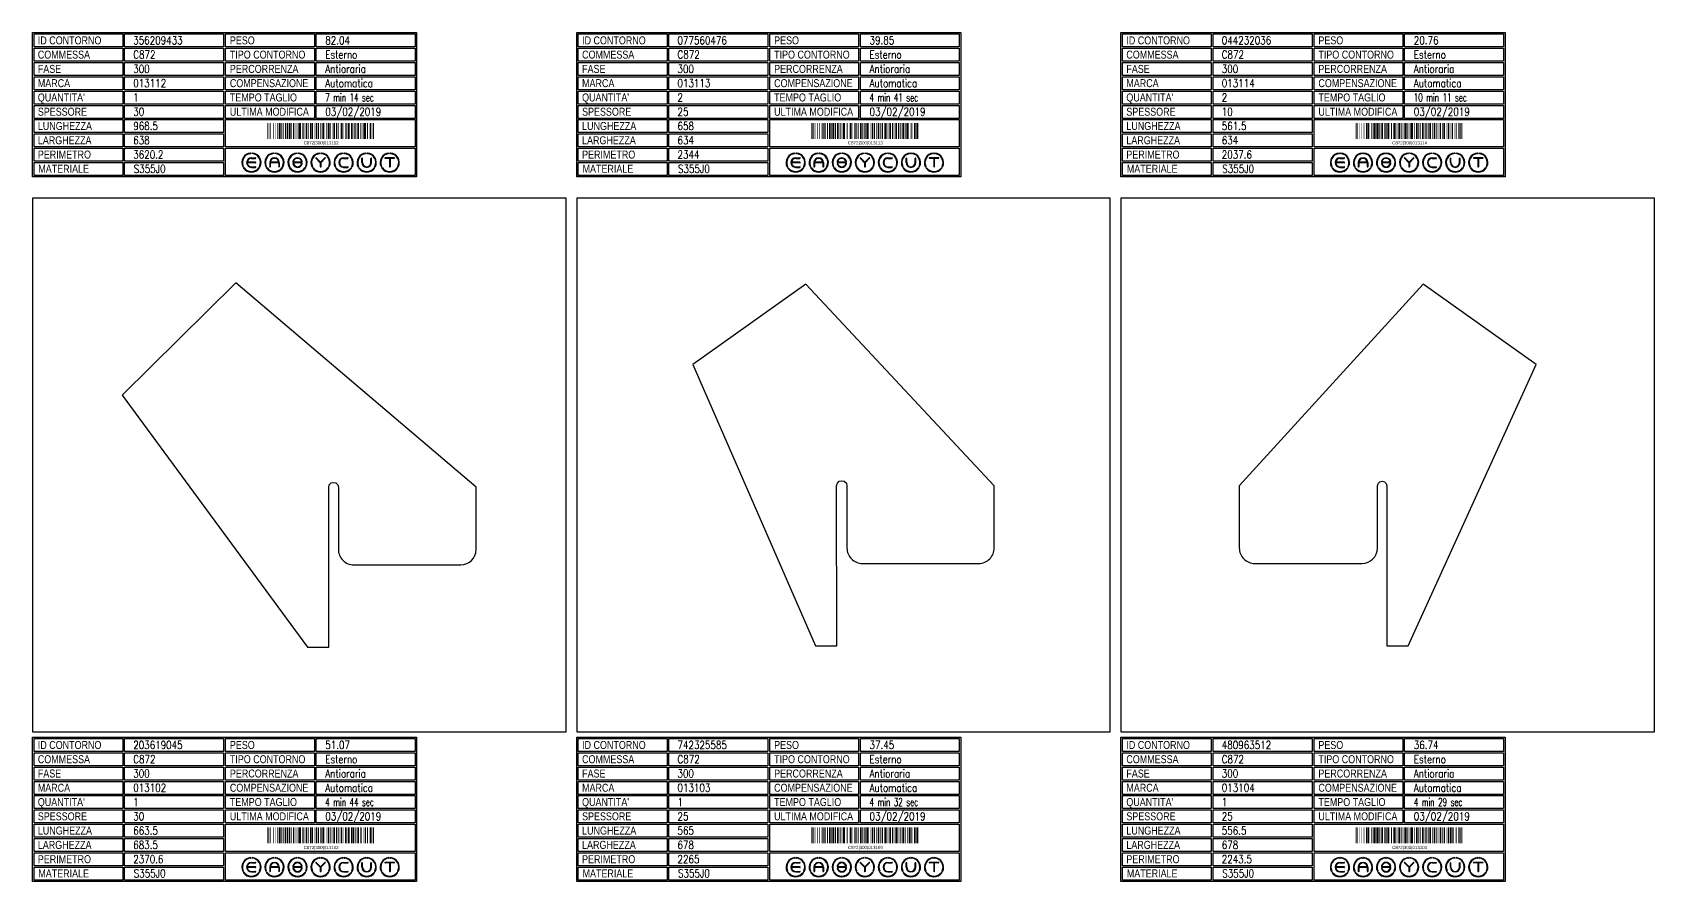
# Model space of a CAD drawing. Header units: millimetres. Extents: x 10000 to 53102, y 10000 to 35064.
# Drawn here: x 15100 to 18140, y 15084 to 16676 of the extents above; entities that cross this region are included whole.
import ezdxf
from ezdxf.enums import TextEntityAlignment as Align

# ---------------------------------------------------------------- set-up
doc = ezdxf.new("R2010")
doc.units = ezdxf.units.MM
doc.styles.add('EasyCutStyle', font='romans.shx', dxfattribs={"width": 0.8})
doc.styles.add('EasyCutStyle1', font='arial.ttf', dxfattribs={"width": 0.8})

# ---------------------------------------------------------------- blocks, each defined once
blk = doc.blocks.new('BlockShape01')
at = {"color": 253}
blk.add_lwpolyline([(0, 0), (720, 0), (720, -271), (0, -271)], close=True, dxfattribs=at)
at = {"color": 2}
for points in [[(3, -2.9), (169.3, -2.9), (169.3, -27.3), (3, -27.3)], [(3, -2.9), (169.3, -2.9), (169.3, -27.3), (3, -27.3)], [(3, -29.6), (169.3, -29.6), (169.3, -54), (3, -54)], [(361.9, -2.9), (528.3, -2.9), (528.3, -27.3), (361.9, -27.3)], [(361.9, -29.6), (528.3, -29.6), (528.3, -54), (361.9, -54)], [(3, -56.4), (169.3, -56.4), (169.3, -80.8), (3, -80.8)], [(361.9, -56.4), (528.3, -56.4), (528.3, -80.8), (361.9, -80.8)], [(3, -83.1), (169.3, -83.1), (169.3, -107.6), (3, -107.6)], [(361.9, -83.1), (528.3, -83.1), (528.3, -107.6), (361.9, -107.6)], [(3, -109.9), (169.3, -109.9), (169.3, -134.3), (3, -134.3)], [(361.9, -109.9), (528.3, -109.9), (528.3, -134.3), (361.9, -134.3)], [(3, -136.7), (169.3, -136.7), (169.3, -161.1), (3, -161.1)], [(361.9, -136.7), (528.3, -136.7), (528.3, -161.1), (361.9, -161.1)], [(3, -163.4), (169.3, -163.4), (169.3, -187.9), (3, -187.9)], [(3, -190.2), (169.3, -190.2), (169.3, -214.6), (3, -214.6)], [(3, -217), (169.3, -217), (169.3, -241.4), (3, -241.4)], [(3, -243.7), (169.3, -243.7), (169.3, -268.1), (3, -268.1)]]:
    blk.add_lwpolyline(points, close=True, dxfattribs=at)
at = {"color": 1}
for points in [[(172.7, -2.9), (358.1, -2.9), (358.1, -27.3), (172.7, -27.3)], [(172.7, -29.6), (358.1, -29.6), (358.1, -54), (172.7, -54)], [(531.6, -2.9), (717, -2.9), (717, -27.3), (531.6, -27.3)], [(531.6, -29.6), (717, -29.6), (717, -54), (531.6, -54)], [(172.7, -56.4), (358.1, -56.4), (358.1, -80.8), (172.7, -80.8)], [(531.6, -56.4), (717, -56.4), (717, -80.8), (531.6, -80.8)], [(172.7, -83.1), (358.1, -83.1), (358.1, -107.6), (172.7, -107.6)], [(531.6, -83.1), (717, -83.1), (717, -107.6), (531.6, -107.6)], [(172.7, -109.9), (358.1, -109.9), (358.1, -134.3), (172.7, -134.3)], [(531.6, -109.9), (717, -109.9), (717, -134.3), (531.6, -134.3)], [(172.7, -136.7), (358.1, -136.7), (358.1, -161.1), (172.7, -161.1)], [(531.6, -136.7), (717, -136.7), (717, -161.1), (531.6, -161.1)], [(172.7, -163.4), (358.1, -163.4), (358.1, -187.9), (172.7, -187.9)], [(361.9, -163.4), (717, -163.4), (717, -214.6), (361.9, -214.6)], [(172.7, -190.2), (358.1, -190.2), (358.1, -214.6), (172.7, -214.6)], [(172.7, -217), (358.1, -217), (358.1, -241.4), (172.7, -241.4)], [(361.9, -217), (717, -217), (717, -268.1), (361.9, -268.1)], [(172.7, -243.7), (358.1, -243.7), (358.1, -268.1), (172.7, -268.1)]]:
    blk.add_lwpolyline(points, close=True, dxfattribs=at)
at = {"color": 161, "style": 'EasyCutStyle1', "width": 0.8}
for s, p in [('ID CONTORNO', (10.1, -22.4)), ('PESO', (370, -22.4)), ('COMMESSA', (10.1, -49.1)), ('FASE', (10.1, -75.9)), ('TIPO CONTORNO', (370, -49.1)), ('PERCORRENZA', (370, -75.9)), ('MARCA', (10.1, -102.6)), ('COMPENSAZIONE', (370, -102.6)), ("QUANTITA'", (10.1, -129.4)), ('TEMPO TAGLIO', (370, -129.4)), ('SPESSORE', (10.1, -156.2)), ('ULTIMA MODIFICA', (370, -156.2)), ('LUNGHEZZA', (10.1, -182.9)), ('LARGHEZZA', (10.1, -209.7)), ('PERIMETRO', (10.1, -236.5)), ('MATERIALE', (11, -263.2))]:
    blk.add_text(s, height=15, dxfattribs=at).set_placement(p)
at = {"style": 'EasyCutStyle'}
for tag, p, width in [('IDSHAPE', (188.9, -22.4), 0.8), ('WEIGTHSHAPE', (548.8, -22.4), 0.8), ('ORDERSHAPE', (188.9, -49.1), 0.8), ('TYPESHAPE', (548.8, -49.1), 0.8), ('PHASESHAPE', (188.9, -75.9), 0.8), ('MKSHAPE', (188.9, -102.6), 0.8), ('JOUSHAPE', (548.8, -75.9), 0.8), ('COMPSHAPE', (548.8, -102.6), 0.8), ('QTASHAPE', (188.9, -129.4), 0.8), ('TIMECUTSHAPE', (548.8, -129.4), 0.65), ('TKSHAPE', (188.9, -156.2), 0.8), ('LASTMODIFYSHAPE', (548.8, -156.2), 0.8), ('LENGTHSHAPE', (188.9, -182.9), 0.8), ('HEIGHTSHAPE', (188.9, -209.7), 0.8), ('PERIMETERSHAPE', (188.9, -236.5), 0.8), ('MATSHAPE', (189.8, -263.2), 0.8)]:
    blk.add_attdef(tag, p, '', height=15, dxfattribs=dict(at, width=width))
blk = doc.blocks.new('Logo')
for color, points in [(140, [(-144.9, -7.2, -1), (-145.9, -7.6, -0.520567), (-131.2, 17.9, -1), (-131.1, 16.9, 0.520567)]), (256, [(-121.7, 0.5), (-137.5, 0.5, -0.394366), (-129.6, 7.9), (-121.7, 7.9, 1), (-121.7, 9), (-129.6, 9, 1), (-129.6, -9), (-121.7, -9, 1), (-121.7, -7.9), (-129.6, -7.9, -0.394366), (-137.5, -0.5), (-121.7, -0.5, 1)]), (140, [(-114.3, -7.2, 1), (-113.3, -7.6, 0.520567), (-128, 17.9, 0.916853), (-128.2, 16.9, 0.043377), (-128.1, 16.9, -0.520567)]), (140, [(-101.7, -7.2, -1), (-102.7, -7.6, -0.520567), (-88, 17.9, -1), (-87.9, 16.9, 0.520567)]), (140, [(-71.1, -7.2, 1), (-70.1, -7.6, 0.520567), (-84.8, 17.9, 1), (-84.9, 16.9, -0.520567)]), (140, [(-58.5, -7.2, -1), (-59.5, -7.6, -0.520567), (-44.8, 17.9, -1), (-44.7, 16.9, 0.520567)]), (256, [(-36.6, -0.5, -0.486114), (-35.5, -1.9, -0.776377), (-50.9, -2, 1), (-51.9, -2.3, 0.776377), (-34.5, -2.1, 0.486114), (-36.6, 0.5), (-49.8, 0.5, -0.486114), (-50.9, 1.9, -0.776377), (-35.5, 2, 1), (-34.5, 2.3, 0.776377), (-51.9, 2.1, 0.486114), (-49.8, -0.5)]), (140, [(-27.9, -7.2, 1), (-26.9, -7.6, 0.520567), (-41.6, 17.9, 1), (-41.7, 16.9, -0.520567)]), (140, [(-15.3, -7.2, -1), (-16.3, -7.6, -0.520567), (-1.6, 17.9, -1), (-1.5, 16.9, 0.520567)]), (256, [(0, 0.8), (-8.1, 8.8, 1), (-8.8, 8.1), (-0.5, -0.2), (-0.5, -7.9, 1), (0.5, -7.9), (0.5, -0.2), (8.8, 8.1, 1), (8.1, 8.8)]), (140, [(15.3, -7.2, 1), (16.3, -7.6, 0.520567), (1.6, 17.9, 1), (1.5, 16.9, -0.520567)]), (140, [(27.9, -7.2, -1), (26.9, -7.6, -0.520567), (41.6, 17.9, -1), (41.7, 16.9, 0.520567)]), (256, [(43.2, -9), (51.1, -9, 1), (51.1, -7.9), (43.2, -7.9, -1), (43.2, 7.9), (51.1, 7.9, 1), (51.1, 9), (43.2, 9, 1)]), (140, [(58.5, -7.2, 1), (59.5, -7.6, 0.520567), (44.8, 17.9, 1), (44.7, 16.9, -0.520567)]), (140, [(71.1, -7.2, -1), (70.1, -7.6, -0.520567), (84.8, 17.9, -1), (84.9, 16.9, 0.520567)]), (256, [(78.5, 0), (78.5, 7.9, 1), (77.4, 7.9), (77.4, 0, 1), (95.4, 0), (95.4, 7.9, 1), (94.3, 7.9), (94.3, 0, -1)]), (140, [(101.7, -7.2, 1), (102.7, -7.6, 0.520567), (88, 17.9, 1), (87.9, 16.9, -0.520567)]), (140, [(114.3, -7.2, -1), (113.3, -7.6, -0.520567), (128, 17.9, -1), (128.1, 16.9, 0.520567)]), (256, [(121.1, 9, 1), (121.1, 7.9), (129.1, 7.9), (129.1, -7.9, 1), (130.1, -7.9), (130.1, 7.9), (138.1, 7.9, 1), (138.1, 9)]), (140, [(144.9, -7.2, 1), (145.9, -7.6, 0.520567), (131.2, 17.9, 1), (131.1, 16.9, -0.520567)]), (140, [(-114.9, -10.3, 1), (-115.7, -9.7, -0.520567), (-143.5, -9.7, 1), (-144.3, -10.3, 0.520567)]), (140, [(-71.7, -10.3, 1), (-72.5, -9.7, -0.520567), (-100.3, -9.7, 1), (-101.1, -10.3, 0.520567)]), (140, [(-28.5, -10.3, 1), (-29.3, -9.7, -0.520567), (-57.1, -9.7, 1), (-57.9, -10.3, 0.520567)]), (140, [(14.7, -10.3, 1), (13.9, -9.7, -0.520567), (-13.9, -9.7, 1), (-14.7, -10.3, 0.520567)]), (140, [(57.9, -10.3, 1), (57.1, -9.7, -0.520567), (29.3, -9.7, 1), (28.5, -10.3, 0.520567)]), (140, [(101.1, -10.3, 1), (100.3, -9.7, -0.520567), (72.5, -9.7, 1), (71.7, -10.3, 0.520567)]), (140, [(144.3, -10.3, 1), (143.5, -9.7, -0.520567), (115.7, -9.7, 1), (114.9, -10.3, 0.520567)])]:
    blk.add_hatch(color=color).paths.add_polyline_path(points)
h = blk.add_hatch(color=256)
h.paths.add_polyline_path([(-78.5, -0.5), (-78.5, -7.9, 1), (-77.4, -7.9), (-77.4, 0, 1), (-95.4, 0), (-95.4, -7.9, 1), (-94.3, -7.9), (-94.3, -0.5)])
h.paths.add_polyline_path([(-94.3, 0.5, -0.933992), (-78.5, 0.5)], flags=16)
for p, q in [((-121.7, 0.5), (-137.5, 0.5)), ((-129.6, 9), (-121.7, 9)), ((-129.6, 7.9), (-121.7, 7.9)), ((-95.4, 0), (-95.4, -7.9)), ((-78.5, 0.5), (-94.3, 0.5)), ((-77.4, 0), (-77.4, -7.9)), ((-36.6, 0.5), (-49.8, 0.5)), ((-0.5, -0.2), (-8.8, 8.1)), ((0, 0.8), (-8.1, 8.8)), ((0, 0.8), (8.1, 8.8)), ((0.5, -0.2), (8.8, 8.1)), ((43.2, 9), (51.1, 9)), ((43.2, 7.9), (51.1, 7.9)), ((77.4, 0), (77.4, 7.9)), ((78.5, 0), (78.5, 7.9)), ((94.3, 0), (94.3, 7.9)), ((95.4, 0), (95.4, 7.9)), ((138.1, 9), (121.1, 9)), ((129.1, 7.9), (121.1, 7.9)), ((129.1, 7.9), (129.1, -7.9)), ((130.1, 7.9), (130.1, -7.9)), ((138.1, 7.9), (130.1, 7.9)), ((-121.7, -0.5), (-137.5, -0.5)), ((-129.6, -7.9), (-121.7, -7.9)), ((-129.6, -9), (-121.7, -9)), ((-94.3, -0.5), (-94.3, -7.9)), ((-78.5, -0.5), (-94.3, -0.5)), ((-78.5, -0.5), (-78.5, -7.9)), ((-36.6, -0.5), (-49.8, -0.5)), ((-0.5, -0.2), (-0.5, -7.9)), ((0.5, -0.2), (0.5, -7.9)), ((43.2, -7.9), (51.1, -7.9)), ((43.2, -9), (51.1, -9))]:
    blk.add_line(p, q)
at = {"color": 140}
for centre, radius, start, end in [((-129.6, 0), 18, 95, 205), ((-129.6, 0), 16.9, 95, 205), ((-131.1, 17.4), 0.54, 275, 95), ((-128.1, 17.4), 0.54, 85, 265), ((-129.6, 0), 16.9, 335, 85), ((-129.6, 0), 18, 335, 85), ((-86.4, 0), 18, 95, 205), ((-86.4, 0), 16.9, 95, 205), ((-87.9, 17.4), 0.54, 275, 95), ((-84.9, 17.4), 0.54, 85, 265), ((-86.4, 0), 16.9, 335, 85), ((-86.4, 0), 18, 335, 85), ((-43.2, 0), 18, 95, 205), ((-43.2, 0), 16.9, 95, 205), ((-44.7, 17.4), 0.54, 275, 95), ((-41.7, 17.4), 0.54, 85, 265), ((-43.2, 0), 16.9, 335, 85), ((-43.2, 0), 18, 335, 85), ((0, 0), 18, 95, 205), ((0, 0), 16.9, 95, 205), ((-1.5, 17.4), 0.54, 275, 95), ((1.5, 17.4), 0.54, 85, 265), ((0, 0), 16.9, 335, 85), ((0, 0), 18, 335, 85), ((43.2, 0), 18, 95, 205), ((43.2, 0), 16.9, 95, 205), ((41.7, 17.4), 0.54, 275, 95), ((44.7, 17.4), 0.54, 85, 265), ((43.2, 0), 16.9, 335, 85), ((43.2, 0), 18, 335, 85), ((86.4, 0), 18, 95, 205), ((86.4, 0), 16.9, 95, 205), ((84.9, 17.4), 0.54, 275, 95), ((87.9, 17.4), 0.54, 85, 265), ((86.4, 0), 16.9, 335, 85), ((86.4, 0), 18, 335, 85), ((129.6, 0), 18, 95, 205), ((129.6, 0), 16.9, 95, 205), ((128.1, 17.4), 0.54, 275, 95), ((131.1, 17.4), 0.54, 85, 265), ((129.6, 0), 16.9, 335, 85), ((129.6, 0), 18, 335, 85), ((-145.4, -7.4), 0.54, 205, 25), ((-143.9, -10), 0.54, 35, 215), ((-129.6, 0), 18, 215, 325), ((-129.6, 0), 16.9, 215, 325), ((-115.3, -10), 0.54, 325, 145), ((-113.8, -7.4), 0.54, 155, 335), ((-102.2, -7.4), 0.54, 205, 25), ((-100.7, -10), 0.54, 35, 215), ((-86.4, 0), 18, 215, 325), ((-86.4, 0), 16.9, 215, 325), ((-72.1, -10), 0.54, 325, 145), ((-70.6, -7.4), 0.54, 155, 335), ((-59, -7.4), 0.54, 205, 25), ((-57.5, -10), 0.54, 35, 215), ((-43.2, 0), 18, 215, 325), ((-43.2, 0), 16.9, 215, 325), ((-28.9, -10), 0.54, 325, 145), ((-27.4, -7.4), 0.54, 155, 335), ((-15.8, -7.4), 0.54, 205, 25), ((-14.3, -10), 0.54, 35, 215), ((0, 0), 18, 215, 325), ((0, 0), 16.9, 215, 325), ((14.3, -10), 0.54, 325, 145), ((15.8, -7.4), 0.54, 155, 335), ((27.4, -7.4), 0.54, 205, 25), ((28.9, -10), 0.54, 35, 215), ((43.2, 0), 18, 215, 325), ((43.2, 0), 16.9, 215, 325), ((57.5, -10), 0.54, 325, 145), ((59, -7.4), 0.54, 155, 335), ((70.6, -7.4), 0.54, 205, 25), ((72.1, -10), 0.54, 35, 215), ((86.4, 0), 18, 215, 325), ((86.4, 0), 16.9, 215, 325), ((100.7, -10), 0.54, 325, 145), ((102.2, -7.4), 0.54, 155, 335), ((113.8, -7.4), 0.54, 205, 25), ((115.3, -10), 0.54, 35, 215), ((129.6, 0), 18, 215, 325), ((129.6, 0), 16.9, 215, 325), ((143.9, -10), 0.54, 325, 145), ((145.4, -7.4), 0.54, 155, 335)]:
    blk.add_arc(centre, radius, start, end, dxfattribs=at)
for centre, radius, start, end in [((-129.6, 0), 9, 90, 270), ((-129.6, 0), 7.92, 90, 176.0904), ((-121.7, 8.5), 0.54, 270, 90), ((-121.7, 0), 0.54, 270, 90), ((-86.4, 0), 9, 0, 180), ((-86.4, 0), 7.92, 3.9096, 176.0904), ((-49.8, 1.6), 2.16, 166.2998, 270), ((-43.2, 0), 9, 15, 166.2998), ((-43.2, 0), 7.92, 15, 166.2998), ((-49.8, 1.6), 1.08, 166.2998, 270), ((-36.6, -1.6), 2.16, 346.2998, 90), ((-35, 2.2), 0.54, 195, 15), ((-8.5, 8.5), 0.54, 45, 225), ((8.5, 8.5), 0.54, 315, 135), ((43.2, 0), 9, 90, 270), ((43.2, 0), 7.92, 90, 270), ((51.1, 8.5), 0.54, 270, 90), ((77.9, 7.9), 0.54, 0, 180), ((86.4, 0), 9, 180, 0), ((86.4, 0), 7.92, 180, 0), ((94.9, 7.9), 0.54, 0, 180), ((121.1, 8.5), 0.54, 90, 270), ((138.1, 8.5), 0.54, 270, 90), ((-129.6, 0), 7.92, 183.9096, 270), ((-121.7, -8.5), 0.54, 270, 90), ((-94.9, -7.9), 0.54, 180, 0), ((-77.9, -7.9), 0.54, 180, 0), ((-51.4, -2.2), 0.54, 15, 195), ((-43.2, 0), 9, 195, 346.2998), ((-43.2, 0), 7.92, 195, 346.2998), ((-36.6, -1.6), 1.08, 346.2998, 90), ((0, -7.9), 0.54, 180, 0), ((51.1, -8.5), 0.54, 270, 90), ((129.6, -7.9), 0.54, 180, 0)]:
    blk.add_arc(centre, radius, start, end)
blk = doc.blocks.new('203619045_128', base_point=(371.8, -378.2))
at = {"linetype": 'Continuous'}
for points, const_width in [([(372.8, -378.2), (372.8, -348.2)], 2), ([(375.3, -378.2), (375.3, -348.2)], 1), ([(378.3, -378.2), (378.3, -348.2)], 1), ([(383.3, -378.2), (383.3, -348.2)], 1), ([(387.3, -378.2), (387.3, -348.2)], 1), ([(391.8, -378.2), (391.8, -348.2)], 2), ([(395.3, -378.2), (395.3, -348.2)], 3), ([(398.3, -378.2), (398.3, -348.2)], 1), ([(401.8, -378.2), (401.8, -348.2)], 2), ([(406.3, -378.2), (406.3, -348.2)], 3), ([(409.8, -378.2), (409.8, -348.2)], 2), ([(413.3, -378.2), (413.3, -348.2)], 3), ([(416.8, -378.2), (416.8, -348.2)], 2), ([(421.3, -378.2), (421.3, -348.2)], 3), ([(425.3, -378.2), (425.3, -348.2)], 1), ([(427.3, -378.2), (427.3, -348.2)], 1), ([(429.3, -378.2), (429.3, -348.2)], 1), ([(432.8, -378.2), (432.8, -348.2)], 4), ([(438.8, -378.2), (438.8, -348.2)], 2), ([(442.3, -378.2), (442.3, -348.2)], 1), ([(445.3, -378.2), (445.3, -348.2)], 3), ([(449.3, -378.2), (449.3, -348.2)], 1), ([(453.3, -378.2), (453.3, -348.2)], 3), ([(456.8, -378.2), (456.8, -348.2)], 2), ([(460.3, -378.2), (460.3, -348.2)], 1), ([(464.3, -378.2), (464.3, -348.2)], 3), ([(467.8, -378.2), (467.8, -348.2)], 2), ([(471.3, -378.2), (471.3, -348.2)], 1), ([(473.3, -378.2), (473.3, -348.2)], 1), ([(476.8, -378.2), (476.8, -348.2)], 4), ([(482.3, -378.2), (482.3, -348.2)], 1), ([(486.3, -378.2), (486.3, -348.2)], 3), ([(489.8, -378.2), (489.8, -348.2)], 2), ([(493.3, -378.2), (493.3, -348.2)], 1), ([(497.3, -378.2), (497.3, -348.2)], 3), ([(501.8, -378.2), (501.8, -348.2)], 2), ([(504.8, -378.2), (504.8, -348.2)], 2), ([(508.3, -378.2), (508.3, -348.2)], 1), ([(511.3, -378.2), (511.3, -348.2)], 3), ([(515.3, -378.2), (515.3, -348.2)], 1), ([(519.3, -378.2), (519.3, -348.2)], 3), ([(523.8, -378.2), (523.8, -348.2)], 2), ([(526.3, -378.2), (526.3, -348.2)], 1), ([(530.3, -378.2), (530.3, -348.2)], 3), ([(533.8, -378.2), (533.8, -348.2)], 2), ([(537.8, -378.2), (537.8, -348.2)], 2), ([(542.3, -378.2), (542.3, -348.2)], 3), ([(546.3, -378.2), (546.3, -348.2)], 1), ([(548.3, -378.2), (548.3, -348.2)], 1), ([(553.3, -378.2), (553.3, -348.2)], 1), ([(555.8, -378.2), (555.8, -348.2)], 2), ([(559.8, -378.2), (559.8, -348.2)], 2), ([(565.3, -378.2), (565.3, -348.2)], 3), ([(568.3, -378.2), (568.3, -348.2)], 1), ([(570.8, -378.2), (570.8, -348.2)], 2)]:
    blk.add_lwpolyline(points, dxfattribs=dict(at, const_width=const_width))
blk.add_text('C872|300|013102', height=6).set_placement((472.8, -388.8), align=Align.CENTER)
blk = doc.blocks.new('742325585_128', base_point=(322.5, -381))
at = {"linetype": 'Continuous'}
for points, const_width in [([(323.5, -381), (323.5, -351)], 2), ([(326, -381), (326, -351)], 1), ([(329, -381), (329, -351)], 1), ([(334, -381), (334, -351)], 1), ([(338, -381), (338, -351)], 1), ([(342.5, -381), (342.5, -351)], 2), ([(346, -381), (346, -351)], 3), ([(349, -381), (349, -351)], 1), ([(352.5, -381), (352.5, -351)], 2), ([(357, -381), (357, -351)], 3), ([(360.5, -381), (360.5, -351)], 2), ([(364, -381), (364, -351)], 3), ([(367.5, -381), (367.5, -351)], 2), ([(372, -381), (372, -351)], 3), ([(376, -381), (376, -351)], 1), ([(378, -381), (378, -351)], 1), ([(380, -381), (380, -351)], 1), ([(383.5, -381), (383.5, -351)], 4), ([(389.5, -381), (389.5, -351)], 2), ([(393, -381), (393, -351)], 1), ([(396, -381), (396, -351)], 3), ([(400, -381), (400, -351)], 1), ([(404, -381), (404, -351)], 3), ([(407.5, -381), (407.5, -351)], 2), ([(411, -381), (411, -351)], 1), ([(415, -381), (415, -351)], 3), ([(418.5, -381), (418.5, -351)], 2), ([(422, -381), (422, -351)], 1), ([(424, -381), (424, -351)], 1), ([(427.5, -381), (427.5, -351)], 4), ([(433, -381), (433, -351)], 1), ([(437, -381), (437, -351)], 3), ([(440.5, -381), (440.5, -351)], 2), ([(444, -381), (444, -351)], 1), ([(448, -381), (448, -351)], 3), ([(452.5, -381), (452.5, -351)], 2), ([(455.5, -381), (455.5, -351)], 2), ([(459, -381), (459, -351)], 1), ([(462, -381), (462, -351)], 3), ([(466, -381), (466, -351)], 1), ([(470, -381), (470, -351)], 3), ([(474.5, -381), (474.5, -351)], 2), ([(477, -381), (477, -351)], 1), ([(481, -381), (481, -351)], 3), ([(484.5, -381), (484.5, -351)], 2), ([(488.5, -381), (488.5, -351)], 2), ([(492, -381), (492, -351)], 1), ([(495, -381), (495, -351)], 3), ([(499, -381), (499, -351)], 1), ([(502, -381), (502, -351)], 1), ([(506.5, -381), (506.5, -351)], 4), ([(510.5, -381), (510.5, -351)], 2), ([(516, -381), (516, -351)], 3), ([(519, -381), (519, -351)], 1), ([(521.5, -381), (521.5, -351)], 2)]:
    blk.add_lwpolyline(points, dxfattribs=dict(at, const_width=const_width))
blk.add_text('C872|300|013103', height=6).set_placement((423.5, -391.5), align=Align.CENTER)
blk = doc.blocks.new('480963512_128', base_point=(318.2, -381))
at = {"linetype": 'Continuous'}
for points, const_width in [([(319.2, -381), (319.2, -351)], 2), ([(321.7, -381), (321.7, -351)], 1), ([(324.7, -381), (324.7, -351)], 1), ([(329.7, -381), (329.7, -351)], 1), ([(333.7, -381), (333.7, -351)], 1), ([(338.2, -381), (338.2, -351)], 2), ([(341.7, -381), (341.7, -351)], 3), ([(344.7, -381), (344.7, -351)], 1), ([(348.2, -381), (348.2, -351)], 2), ([(352.7, -381), (352.7, -351)], 3), ([(356.2, -381), (356.2, -351)], 2), ([(359.7, -381), (359.7, -351)], 3), ([(363.2, -381), (363.2, -351)], 2), ([(367.7, -381), (367.7, -351)], 3), ([(371.7, -381), (371.7, -351)], 1), ([(373.7, -381), (373.7, -351)], 1), ([(375.7, -381), (375.7, -351)], 1), ([(379.2, -381), (379.2, -351)], 4), ([(385.2, -381), (385.2, -351)], 2), ([(388.7, -381), (388.7, -351)], 1), ([(391.7, -381), (391.7, -351)], 3), ([(395.7, -381), (395.7, -351)], 1), ([(399.7, -381), (399.7, -351)], 3), ([(403.2, -381), (403.2, -351)], 2), ([(406.7, -381), (406.7, -351)], 1), ([(410.7, -381), (410.7, -351)], 3), ([(414.2, -381), (414.2, -351)], 2), ([(417.7, -381), (417.7, -351)], 1), ([(419.7, -381), (419.7, -351)], 1), ([(423.2, -381), (423.2, -351)], 4), ([(428.7, -381), (428.7, -351)], 1), ([(432.7, -381), (432.7, -351)], 3), ([(436.2, -381), (436.2, -351)], 2), ([(439.7, -381), (439.7, -351)], 1), ([(443.7, -381), (443.7, -351)], 3), ([(448.2, -381), (448.2, -351)], 2), ([(451.2, -381), (451.2, -351)], 2), ([(454.7, -381), (454.7, -351)], 1), ([(457.7, -381), (457.7, -351)], 3), ([(461.7, -381), (461.7, -351)], 1), ([(465.7, -381), (465.7, -351)], 3), ([(470.2, -381), (470.2, -351)], 2), ([(472.7, -381), (472.7, -351)], 1), ([(476.7, -381), (476.7, -351)], 3), ([(480.2, -381), (480.2, -351)], 2), ([(484.2, -381), (484.2, -351)], 2), ([(487.7, -381), (487.7, -351)], 1), ([(491.7, -381), (491.7, -351)], 3), ([(496.2, -381), (496.2, -351)], 4), ([(499.7, -381), (499.7, -351)], 1), ([(501.7, -381), (501.7, -351)], 1), ([(506.2, -381), (506.2, -351)], 2), ([(511.7, -381), (511.7, -351)], 3), ([(514.7, -381), (514.7, -351)], 1), ([(517.2, -381), (517.2, -351)], 2)]:
    blk.add_lwpolyline(points, dxfattribs=dict(at, const_width=const_width))
blk.add_text('C872|300|013104', height=6).set_placement((419.2, -391.5), align=Align.CENTER)
blk = doc.blocks.new('356209433_128', base_point=(524.2, -401))
at = {"linetype": 'Continuous'}
for points, const_width in [([(525.2, -401), (525.2, -371)], 2), ([(527.8, -401), (527.8, -371)], 1), ([(530.8, -401), (530.8, -371)], 1), ([(535.8, -401), (535.8, -371)], 1), ([(539.8, -401), (539.8, -371)], 1), ([(544.2, -401), (544.2, -371)], 2), ([(547.8, -401), (547.8, -371)], 3), ([(550.8, -401), (550.8, -371)], 1), ([(554.2, -401), (554.2, -371)], 2), ([(558.8, -401), (558.8, -371)], 3), ([(562.2, -401), (562.2, -371)], 2), ([(565.8, -401), (565.8, -371)], 3), ([(569.2, -401), (569.2, -371)], 2), ([(573.8, -401), (573.8, -371)], 3), ([(577.8, -401), (577.8, -371)], 1), ([(579.8, -401), (579.8, -371)], 1), ([(581.8, -401), (581.8, -371)], 1), ([(585.2, -401), (585.2, -371)], 4), ([(591.2, -401), (591.2, -371)], 2), ([(594.8, -401), (594.8, -371)], 1), ([(597.8, -401), (597.8, -371)], 3), ([(601.8, -401), (601.8, -371)], 1), ([(605.8, -401), (605.8, -371)], 3), ([(609.2, -401), (609.2, -371)], 2), ([(612.8, -401), (612.8, -371)], 1), ([(616.8, -401), (616.8, -371)], 3), ([(620.2, -401), (620.2, -371)], 2), ([(623.8, -401), (623.8, -371)], 1), ([(625.8, -401), (625.8, -371)], 1), ([(629.2, -401), (629.2, -371)], 4), ([(634.8, -401), (634.8, -371)], 1), ([(638.8, -401), (638.8, -371)], 3), ([(642.2, -401), (642.2, -371)], 2), ([(645.8, -401), (645.8, -371)], 1), ([(649.8, -401), (649.8, -371)], 3), ([(654.2, -401), (654.2, -371)], 2), ([(657.2, -401), (657.2, -371)], 2), ([(660.8, -401), (660.8, -371)], 1), ([(663.8, -401), (663.8, -371)], 3), ([(667.8, -401), (667.8, -371)], 1), ([(671.8, -401), (671.8, -371)], 3), ([(676.2, -401), (676.2, -371)], 2), ([(678.8, -401), (678.8, -371)], 1), ([(682.8, -401), (682.8, -371)], 3), ([(687.2, -401), (687.2, -371)], 2), ([(690.2, -401), (690.2, -371)], 2), ([(694.8, -401), (694.8, -371)], 3), ([(698.8, -401), (698.8, -371)], 1), ([(700.8, -401), (700.8, -371)], 1), ([(703.8, -401), (703.8, -371)], 1), ([(707.2, -401), (707.2, -371)], 4), ([(712.2, -401), (712.2, -371)], 2), ([(717.8, -401), (717.8, -371)], 3), ([(720.8, -401), (720.8, -371)], 1), ([(723.2, -401), (723.2, -371)], 2)]:
    blk.add_lwpolyline(points, dxfattribs=dict(at, const_width=const_width))
blk.add_text('C872|300|013112', height=6).set_placement((625.2, -411.5), align=Align.CENTER)
blk = doc.blocks.new('077560476_128', base_point=(369, -403))
at = {"linetype": 'Continuous'}
for points, const_width in [([(370, -403), (370, -373)], 2), ([(372.5, -403), (372.5, -373)], 1), ([(375.5, -403), (375.5, -373)], 1), ([(380.5, -403), (380.5, -373)], 1), ([(384.5, -403), (384.5, -373)], 1), ([(389, -403), (389, -373)], 2), ([(392.5, -403), (392.5, -373)], 3), ([(395.5, -403), (395.5, -373)], 1), ([(399, -403), (399, -373)], 2), ([(403.5, -403), (403.5, -373)], 3), ([(407, -403), (407, -373)], 2), ([(410.5, -403), (410.5, -373)], 3), ([(414, -403), (414, -373)], 2), ([(418.5, -403), (418.5, -373)], 3), ([(422.5, -403), (422.5, -373)], 1), ([(424.5, -403), (424.5, -373)], 1), ([(426.5, -403), (426.5, -373)], 1), ([(430, -403), (430, -373)], 4), ([(436, -403), (436, -373)], 2), ([(439.5, -403), (439.5, -373)], 1), ([(442.5, -403), (442.5, -373)], 3), ([(446.5, -403), (446.5, -373)], 1), ([(450.5, -403), (450.5, -373)], 3), ([(454, -403), (454, -373)], 2), ([(457.5, -403), (457.5, -373)], 1), ([(461.5, -403), (461.5, -373)], 3), ([(465, -403), (465, -373)], 2), ([(468.5, -403), (468.5, -373)], 1), ([(470.5, -403), (470.5, -373)], 1), ([(474, -403), (474, -373)], 4), ([(479.5, -403), (479.5, -373)], 1), ([(483.5, -403), (483.5, -373)], 3), ([(487, -403), (487, -373)], 2), ([(490.5, -403), (490.5, -373)], 1), ([(494.5, -403), (494.5, -373)], 3), ([(499, -403), (499, -373)], 2), ([(502, -403), (502, -373)], 2), ([(505.5, -403), (505.5, -373)], 1), ([(508.5, -403), (508.5, -373)], 3), ([(512.5, -403), (512.5, -373)], 1), ([(516.5, -403), (516.5, -373)], 3), ([(521, -403), (521, -373)], 2), ([(523.5, -403), (523.5, -373)], 1), ([(527.5, -403), (527.5, -373)], 3), ([(532, -403), (532, -373)], 2), ([(535, -403), (535, -373)], 2), ([(538.5, -403), (538.5, -373)], 1), ([(541.5, -403), (541.5, -373)], 3), ([(545.5, -403), (545.5, -373)], 1), ([(549, -403), (549, -373)], 4), ([(554.5, -403), (554.5, -373)], 1), ([(557, -403), (557, -373)], 2), ([(562.5, -403), (562.5, -373)], 3), ([(565.5, -403), (565.5, -373)], 1), ([(568, -403), (568, -373)], 2)]:
    blk.add_lwpolyline(points, dxfattribs=dict(at, const_width=const_width))
blk.add_text('C872|300|013113', height=6).set_placement((470, -413.5), align=Align.CENTER)
blk = doc.blocks.new('044232036_128', base_point=(320.8, -403))
at = {"linetype": 'Continuous'}
for points, const_width in [([(321.8, -403), (321.8, -373)], 2), ([(324.3, -403), (324.3, -373)], 1), ([(327.3, -403), (327.3, -373)], 1), ([(332.3, -403), (332.3, -373)], 1), ([(336.3, -403), (336.3, -373)], 1), ([(340.8, -403), (340.8, -373)], 2), ([(344.3, -403), (344.3, -373)], 3), ([(347.3, -403), (347.3, -373)], 1), ([(350.8, -403), (350.8, -373)], 2), ([(355.3, -403), (355.3, -373)], 3), ([(358.8, -403), (358.8, -373)], 2), ([(362.3, -403), (362.3, -373)], 3), ([(365.8, -403), (365.8, -373)], 2), ([(370.3, -403), (370.3, -373)], 3), ([(374.3, -403), (374.3, -373)], 1), ([(376.3, -403), (376.3, -373)], 1), ([(378.3, -403), (378.3, -373)], 1), ([(381.8, -403), (381.8, -373)], 4), ([(387.8, -403), (387.8, -373)], 2), ([(391.3, -403), (391.3, -373)], 1), ([(394.3, -403), (394.3, -373)], 3), ([(398.3, -403), (398.3, -373)], 1), ([(402.3, -403), (402.3, -373)], 3), ([(405.8, -403), (405.8, -373)], 2), ([(409.3, -403), (409.3, -373)], 1), ([(413.3, -403), (413.3, -373)], 3), ([(416.8, -403), (416.8, -373)], 2), ([(420.3, -403), (420.3, -373)], 1), ([(422.3, -403), (422.3, -373)], 1), ([(425.8, -403), (425.8, -373)], 4), ([(431.3, -403), (431.3, -373)], 1), ([(435.3, -403), (435.3, -373)], 3), ([(438.8, -403), (438.8, -373)], 2), ([(442.3, -403), (442.3, -373)], 1), ([(446.3, -403), (446.3, -373)], 3), ([(450.8, -403), (450.8, -373)], 2), ([(453.8, -403), (453.8, -373)], 2), ([(457.3, -403), (457.3, -373)], 1), ([(460.3, -403), (460.3, -373)], 3), ([(464.3, -403), (464.3, -373)], 1), ([(468.3, -403), (468.3, -373)], 3), ([(472.8, -403), (472.8, -373)], 2), ([(475.3, -403), (475.3, -373)], 1), ([(479.3, -403), (479.3, -373)], 3), ([(483.8, -403), (483.8, -373)], 2), ([(486.8, -403), (486.8, -373)], 2), ([(490.3, -403), (490.3, -373)], 1), ([(494.3, -403), (494.3, -373)], 3), ([(497.3, -403), (497.3, -373)], 1), ([(501.8, -403), (501.8, -373)], 2), ([(505.3, -403), (505.3, -373)], 1), ([(508.8, -403), (508.8, -373)], 2), ([(514.3, -403), (514.3, -373)], 3), ([(517.3, -403), (517.3, -373)], 1), ([(519.8, -403), (519.8, -373)], 2)]:
    blk.add_lwpolyline(points, dxfattribs=dict(at, const_width=const_width))
blk.add_text('C872|300|013114', height=6).set_placement((421.8, -413.5), align=Align.CENTER)

msp = doc.modelspace()

# ---------------------------------------------------------------- linework, layer by layer
for p, q in [((16100, 16365), (15100, 16365)), ((15100, 16365), (15100, 15365)), ((16100, 15365), (16100, 16365)), ((17120, 16365), (16120, 16365)), ((16120, 16365), (16120, 15365)), ((17120, 15365), (17120, 16365)), ((18140, 16365), (17140, 16365)), ((17140, 16365), (17140, 15365)), ((18140, 15365), (18140, 16365)), ((15100, 15365), (16100, 15365)), ((16120, 15365), (17120, 15365)), ((17140, 15365), (18140, 15365))]:
    msp.add_line(p, q)
at = {"color": 2}
for points in [[(15615.3, 15523.3), (15655.3, 15523.3), (15655.3, 15823.3), (15656.3, 15827.8), (15659.8, 15831.3), (15664.3, 15832.3), (15668.8, 15831.3), (15672.3, 15827.8), (15673.3, 15823.3), (15673.3, 15706.8, 0.414214), (15702.3, 15677.8), (15902.8, 15677.8, 0.409216), (15931.8, 15706.3), (15931.8, 15823.3), (15481.3, 16206.8), (15268.3, 15995.8)], [(16567.5, 15526), (16607.5, 15526), (16607, 15826), (16608.5, 15831), (16612, 15834.5), (16617, 15835.5), (16621.5, 15834.5), (16625.5, 15831), (16626.5, 15826), (16626.5, 15709.5, 0.414214), (16655.5, 15680.5), (16873.5, 15680.5, 0.414214), (16902.5, 15709.5), (16902.5, 15826), (16549.5, 16204), (16337.5, 16053.5)], [(17638.3, 15526), (17678.3, 15526), (17918.3, 16053.5), (17706.3, 16204), (17361.8, 15826), (17361.8, 15709.5, 0.414214), (17390.8, 15680.5), (17591.8, 15680.5, 0.409216), (17620.8, 15709), (17620.8, 15826), (17621.8, 15830.5), (17625.3, 15833.5), (17629.8, 15835), (17633.8, 15833.5), (17637.3, 15830.5), (17638.3, 15826)]]:
    msp.add_lwpolyline(points, format="xyb", close=True, dxfattribs=at)

# ---------------------------------------------------------------- block references
for p, values in [((15100, 16676), {'IDSHAPE': '356209433', 'ORDERSHAPE': 'C872', 'PHASESHAPE': '300', 'MKSHAPE': '013112', 'TKSHAPE': '30', 'LENGTHSHAPE': '968.5', 'HEIGHTSHAPE': '638', 'MATSHAPE': 'S355J0', 'LASTMODIFYSHAPE': '03/02/2019', 'PERIMETERSHAPE': '3620.2', 'WEIGTHSHAPE': '82.04', 'TYPESHAPE': 'Esterno', 'JOUSHAPE': 'Antioraria', 'COMPSHAPE': 'Automatica', 'TIMECUTSHAPE': '7 min 14 sec', 'QTASHAPE': '1'}), ((16120, 16676), {'IDSHAPE': '077560476', 'ORDERSHAPE': 'C872', 'PHASESHAPE': '300', 'MKSHAPE': '013113', 'TKSHAPE': '25', 'LENGTHSHAPE': '658', 'HEIGHTSHAPE': '634', 'MATSHAPE': 'S355J0', 'LASTMODIFYSHAPE': '03/02/2019', 'PERIMETERSHAPE': '2344', 'WEIGTHSHAPE': '39.85', 'TYPESHAPE': 'Esterno', 'JOUSHAPE': 'Antioraria', 'COMPSHAPE': 'Automatica', 'TIMECUTSHAPE': '4 min 41 sec', 'QTASHAPE': '2'}), ((17140, 16676), {'IDSHAPE': '044232036', 'ORDERSHAPE': 'C872', 'PHASESHAPE': '300', 'MKSHAPE': '013114', 'TKSHAPE': '10', 'LENGTHSHAPE': '561.5', 'HEIGHTSHAPE': '634', 'MATSHAPE': 'S355J0', 'LASTMODIFYSHAPE': '03/02/2019', 'PERIMETERSHAPE': '2037.6', 'WEIGTHSHAPE': '20.76', 'TYPESHAPE': 'Esterno', 'JOUSHAPE': 'Antioraria', 'COMPSHAPE': 'Automatica', 'TIMECUTSHAPE': '10 min 11 sec', 'QTASHAPE': '2'}), ((15100, 15355), {'IDSHAPE': '203619045', 'ORDERSHAPE': 'C872', 'PHASESHAPE': '300', 'MKSHAPE': '013102', 'TKSHAPE': '30', 'LENGTHSHAPE': '663.5', 'HEIGHTSHAPE': '683.5', 'MATSHAPE': 'S355J0', 'LASTMODIFYSHAPE': '03/02/2019', 'PERIMETERSHAPE': '2370.6', 'WEIGTHSHAPE': '51.07', 'TYPESHAPE': 'Esterno', 'JOUSHAPE': 'Antioraria', 'COMPSHAPE': 'Automatica', 'TIMECUTSHAPE': '4 min 44 sec', 'QTASHAPE': '1'}), ((16120, 15355), {'IDSHAPE': '742325585', 'ORDERSHAPE': 'C872', 'PHASESHAPE': '300', 'MKSHAPE': '013103', 'TKSHAPE': '25', 'LENGTHSHAPE': '565', 'HEIGHTSHAPE': '678', 'MATSHAPE': 'S355J0', 'LASTMODIFYSHAPE': '03/02/2019', 'PERIMETERSHAPE': '2265', 'WEIGTHSHAPE': '37.45', 'TYPESHAPE': 'Esterno', 'JOUSHAPE': 'Antioraria', 'COMPSHAPE': 'Automatica', 'TIMECUTSHAPE': '4 min 32 sec', 'QTASHAPE': '1'}), ((17140, 15355), {'IDSHAPE': '480963512', 'ORDERSHAPE': 'C872', 'PHASESHAPE': '300', 'MKSHAPE': '013104', 'TKSHAPE': '25', 'LENGTHSHAPE': '556.5', 'HEIGHTSHAPE': '678', 'MATSHAPE': 'S355J0', 'LASTMODIFYSHAPE': '03/02/2019', 'PERIMETERSHAPE': '2243.5', 'WEIGTHSHAPE': '36.74', 'TYPESHAPE': 'Esterno', 'JOUSHAPE': 'Antioraria', 'COMPSHAPE': 'Automatica', 'TIMECUTSHAPE': '4 min 29 sec', 'QTASHAPE': '1'})]:
    msp.add_blockref('BlockShape01', p).add_auto_attribs(values)
for name, p in [('356209433_128', (15540, 16476.5)), ('077560476_128', (16560, 16476.5)), ('044232036_128', (17580, 16476.5)), ('Logo', (15640, 16432)), ('Logo', (16660, 16432)), ('Logo', (17680, 16432)), ('203619045_128', (15540, 15155.5)), ('742325585_128', (16560, 15155.5)), ('480963512_128', (17580, 15155.5)), ('Logo', (15640, 15111)), ('Logo', (16660, 15111)), ('Logo', (17680, 15111))]:
    msp.add_blockref(name, p)

doc.saveas('drawing.dxf')
